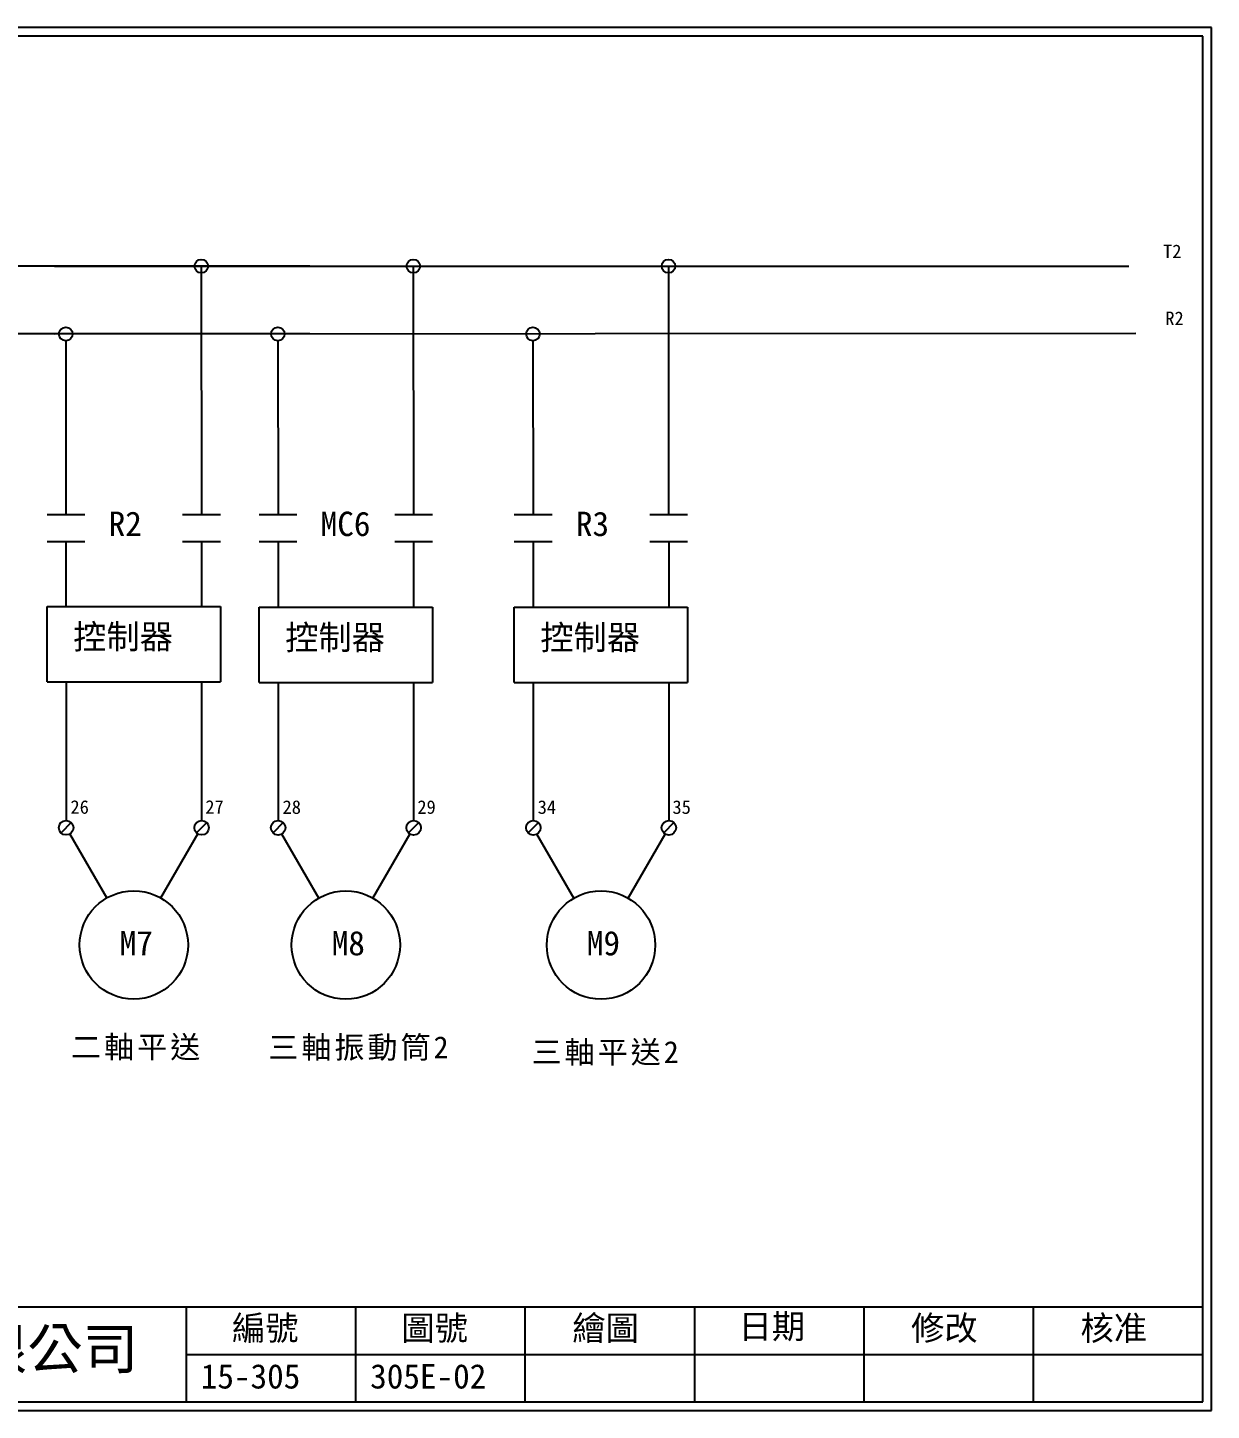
# Model space of a CAD drawing. Extents: x 10 to 297, y 3 to 207.
# Drawn here: x 122.3 to 297, y 3 to 207 of the extents above; entities that cross this region are included whole.
import ezdxf

# ---------------------------------------------------------------- set-up
doc = ezdxf.new("R2010")
doc.units = 0
doc.layers.get('0').update_dxf_attribs({"linetype": 'CONTINUOUS'})
doc.layers.add('圖框層', color=7, linetype='CONTINUOUS')
doc.layers.add('標尺寸層', color=3, linetype='CONTINUOUS')
doc.styles.add('STSL', font='kaiu.ttf')
doc.styles.add('標楷體', font='kaiu.ttf')

msp = doc.modelspace()

# ---------------------------------------------------------------- linework, layer by layer
for p, q in [((163.94, 171.79), (22.17, 171.79)), ((147.94, 171.79), (147.96, 135.14)), ((179.23, 171.79), (179.25, 135.14)), ((216.88, 171.79), (216.91, 135.14)), ((163.94, 161.79), (22.17, 161.79)), ((127.94, 160.79), (127.97, 135.14)), ((159.23, 160.79), (159.26, 135.14)), ((196.88, 160.79), (196.91, 135.14)), ((127.98, 110.46), (127.99, 90.02)), ((147.98, 110.46), (147.99, 90.02)), ((159.27, 110.35), (159.28, 90.01)), ((179.27, 110.35), (179.28, 90.01)), ((196.92, 110.35), (196.93, 90.01)), ((216.92, 110.35), (216.93, 90.01)), ((128.75, 89.71), (127.24, 88.2)), ((133.98, 78.58), (128.53, 88.03)), ((141.98, 78.58), (147.44, 88.04)), ((148.75, 89.71), (147.24, 88.2)), ((160.04, 89.7), (158.53, 88.18)), ((165.27, 78.57), (159.82, 88.01)), ((173.27, 78.57), (178.73, 88.02)), ((180.04, 89.7), (178.53, 88.18)), ((197.69, 89.7), (196.18, 88.18)), ((202.93, 78.57), (197.47, 88.01)), ((210.93, 78.57), (216.38, 88.02)), ((217.69, 89.7), (216.18, 88.18))]:
    msp.add_line(p, q)
for centre, radius in [((147.94, 171.79), 1), ((179.23, 171.79), 1), ((216.88, 171.79), 1), ((127.94, 161.79), 1), ((159.23, 161.79), 1), ((196.88, 161.79), 1), ((127.99, 88.95), 1.07), ((147.99, 88.95), 1.07), ((159.28, 88.94), 1.07), ((179.28, 88.94), 1.07), ((196.94, 88.94), 1.07), ((216.94, 88.94), 1.07), ((137.98, 71.65), 8), ((169.27, 71.64), 8), ((206.93, 71.64), 8)]:
    msp.add_circle(centre, radius)
at = {"layer": '圖框層', "color": 7}
for p, q in [((297, 206.97), (10, 206.97)), ((297, 3), (297, 206.97)), ((295.75, 205.72), (11.25, 205.72)), ((295.75, 4.25), (295.75, 205.72)), ((11.25, 18.25), (295.75, 18.25)), ((145.75, 4.25), (145.75, 18.25)), ((170.75, 4.25), (170.75, 18.25)), ((195.75, 4.25), (195.75, 18.25)), ((220.75, 4.25), (220.75, 18.25)), ((245.75, 4.25), (245.75, 18.25)), ((270.75, 4.25), (270.75, 18.25)), ((145.75, 11.25), (295.75, 11.25)), ((11.25, 4.25), (295.75, 4.25)), ((10, 3), (297, 3))]:
    msp.add_line(p, q, dxfattribs=at)
at = {"layer": '標尺寸層', "color": 7}
for p, q in [((126.28, 171.79), (284.83, 171.79)), ((126.28, 161.79), (285.83, 161.91)), ((125.19, 135.15), (130.76, 135.15)), ((145.19, 135.15), (150.76, 135.15)), ((156.48, 135.14), (162.05, 135.14)), ((176.48, 135.14), (182.05, 135.14)), ((194.13, 135.14), (199.7, 135.14)), ((214.13, 135.14), (219.7, 135.14)), ((125.19, 131.18), (130.76, 131.18)), ((127.97, 131.18), (127.97, 121.5)), ((145.19, 131.18), (150.76, 131.18)), ((147.97, 131.18), (147.97, 121.5)), ((156.48, 131.17), (162.05, 131.17)), ((159.26, 131.17), (159.26, 121.49)), ((176.48, 131.17), (182.05, 131.17)), ((179.26, 131.17), (179.26, 121.49)), ((194.13, 131.17), (199.7, 131.17)), ((196.92, 131.17), (196.92, 121.49)), ((214.13, 131.17), (219.7, 131.17)), ((216.92, 131.17), (216.92, 121.49)), ((125.18, 121.6), (130.75, 121.6)), ((125.18, 110.46), (125.18, 121.6)), ((130.75, 121.6), (145.18, 121.6)), ((145.18, 121.6), (150.75, 121.6)), ((150.75, 121.6), (150.75, 110.46)), ((156.47, 121.49), (162.04, 121.49)), ((156.47, 110.35), (156.47, 121.49)), ((162.04, 121.49), (176.47, 121.49)), ((176.47, 121.49), (182.04, 121.49)), ((182.04, 121.49), (182.04, 110.35)), ((194.13, 121.49), (199.7, 121.49)), ((194.13, 110.35), (194.13, 121.49)), ((199.7, 121.49), (214.13, 121.49)), ((214.13, 121.49), (219.7, 121.49)), ((219.7, 121.49), (219.7, 110.35)), ((125.18, 110.46), (130.75, 110.46)), ((130.75, 110.46), (145.18, 110.46)), ((145.18, 110.46), (150.75, 110.46)), ((156.47, 110.35), (162.04, 110.35)), ((162.04, 110.35), (176.47, 110.35)), ((176.47, 110.35), (182.04, 110.35)), ((194.13, 110.35), (199.7, 110.35)), ((199.7, 110.35), (214.13, 110.35)), ((214.13, 110.35), (219.7, 110.35))]:
    msp.add_line(p, q, dxfattribs=at)

# ---------------------------------------------------------------- texts
at = {"color": 0, "char_height": 3.25, "width": 29.841, "attachment_point": 2, "style": '標楷體'}
for s, insert in [('{\\T1.1;\\P二軸平送}', (138.47, 63.64)), ('{\\T1.1;三軸振動筒2}', (171.24, 58.18)), ('{\\T1.1;三軸平送2}', (207.65, 57.47))]:
    msp.add_mtext(s, dxfattribs=dict(at, insert=insert))
at = {"layer": '圖框層', "color": 4, "style": 'STSL'}
for s, height, p in [('T2', 2, (289.87, 172.97)), ('R2', 2, (290.2, 163.09)), ('R2', 3.6, (134.27, 131.99)), ('MC6', 3.6, (165.56, 131.97)), ('R3', 3.6, (203.22, 131.97)), ('控制器', 3.6, (129.03, 115.33)), ('控制器', 3.6, (160.32, 115.23)), ('控制器', 3.6, (197.97, 115.23)), ('26', 2, (128.63, 91)), ('27', 2, (148.53, 91)), ('28', 2, (159.93, 90.99)), ('29', 2, (179.82, 90.99)), ('34', 2, (197.58, 90.99)), ('35', 2, (217.47, 90.99)), ('M7', 3.6, (135.9, 70.13)), ('M8', 3.6, (167.19, 70.12)), ('M9', 3.6, (204.84, 70.12)), ('編號', 3.6, (152.47, 13.34)), ('圖號', 3.6, (177.47, 13.34)), ('繪圖', 3.6, (202.69, 13.34)), ('日期', 3.6, (227.22, 13.59)), ('修改', 3.6, (252.69, 13.34)), ('核准', 3.6, (277.69, 13.34)), ('泓陞自動化科技有限公司', 6, (48.6, 9.08)), ('15-305', 3.6, (147.86, 6.22)), ('305E-02', 3.6, (172.86, 6.22))]:
    msp.add_text(s, height=height, dxfattribs=at).set_placement(p)

doc.saveas('drawing.dxf')
